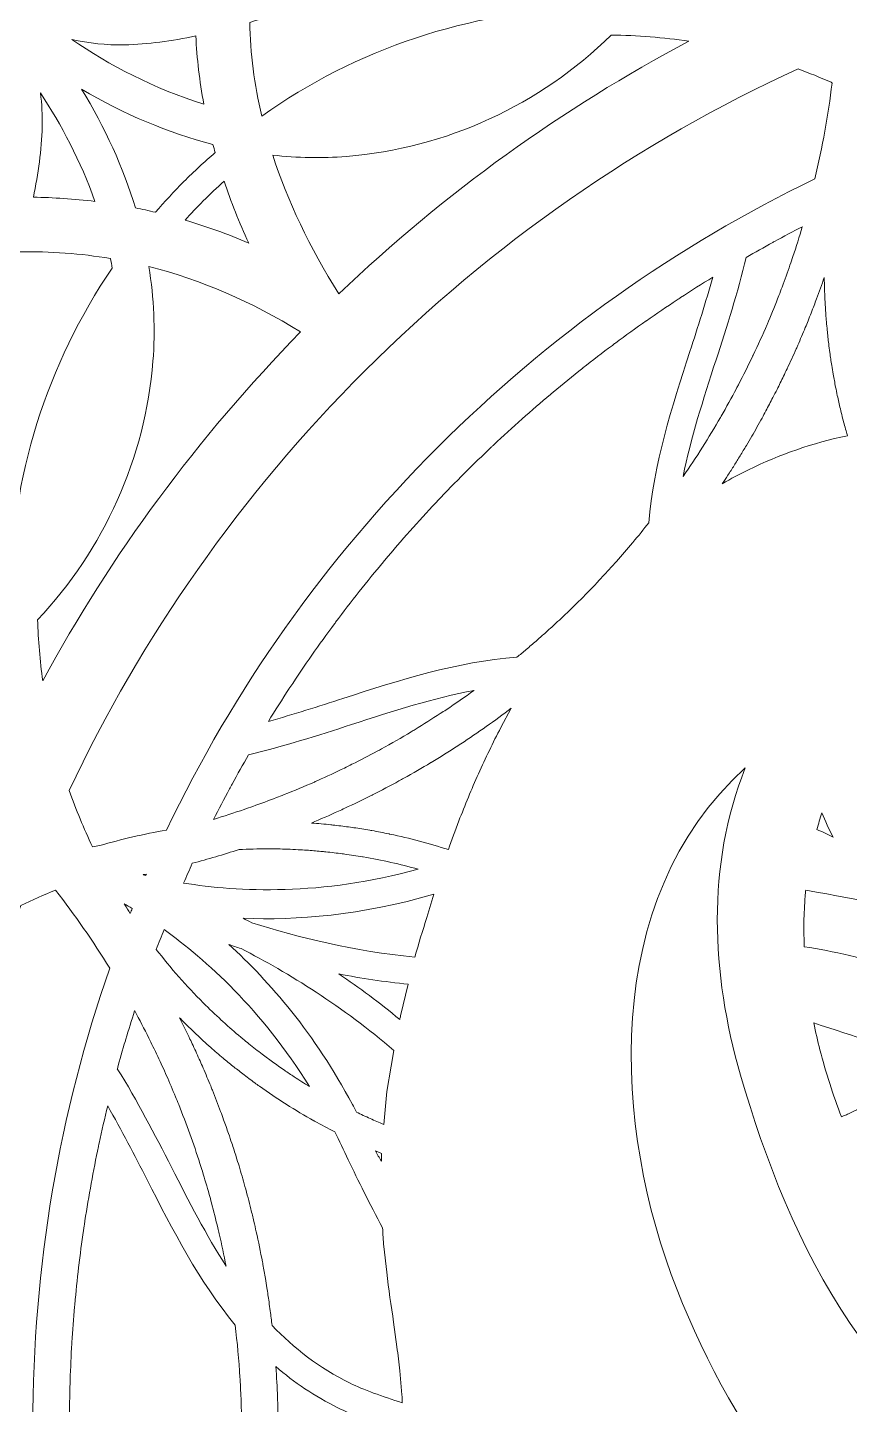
# Model space of a CAD drawing. Header units: millimetres. Extents: x -131 to 670, y -112 to 1620.
# Drawn here: x 376.9 to 436.4, y 1303.7 to 1403.3 of the extents above; entities that cross this region are included whole.
import ezdxf

# ---------------------------------------------------------------- set-up
doc = ezdxf.new("R2010")
doc.units = ezdxf.units.MM
doc.header["$MEASUREMENT"] = 0
doc.layers.add('Layer 3', color=7, linetype='Continuous')

msp = doc.modelspace()

# ---------------------------------------------------------------- linework, layer by layer
at = {"layer": 'Layer 3', "lineweight": 0}
for points, knots in [([(398.64, 1405.439), (402.277, 1406.654), (405.712, 1407.802), (408.802, 1408.236), (409.497, 1408.334), (410.363, 1408.391), (411.365, 1408.387), (413.568, 1408.376), (416.426, 1408.06), (419.542, 1407.182), (419.272, 1406.821), (418.993, 1406.465), (418.693, 1406.119), (418.258, 1405.618), (417.801, 1405.141), (417.332, 1404.674), (408.802, 1404.427), (400.7, 1401.707), (393.846, 1396.854), (393.305, 1399.137), (393.011, 1401.397), (392.976, 1403.631), (394.873, 1404.181), (396.769, 1404.813), (398.64, 1405.439)], [0, 0, 0, 0, 1, 1, 1, 2, 2, 2, 3, 3, 3, 4, 4, 4, 5, 5, 5, 6, 6, 6, 7, 7, 7, 8, 8, 8, 8]), ([(380.105, 1402.387), (381.328, 1402.12), (382.604, 1401.972), (383.917, 1402.005), (385.612, 1402.046), (387.34, 1402.286), (389.08, 1402.648), (389.15, 1401.017), (389.349, 1399.374), (389.652, 1397.724), (386.028, 1398.827), (382.808, 1400.552), (380.105, 1402.387)], [0, 0, 0, 0, 1, 1, 1, 2, 2, 2, 3, 3, 3, 4, 4, 4, 4]), ([(397.308, 1393.856), (398.198, 1393.84), (399.086, 1393.866), (399.971, 1393.935), (407.149, 1394.498), (414.005, 1397.664), (419.114, 1402.708), (421.016, 1402.685), (422.899, 1402.542), (424.75, 1402.265), (415.606, 1397.43), (407.084, 1391.31), (399.421, 1383.984), (397.305, 1387.373), (395.71, 1390.723), (394.636, 1394.026), (395.527, 1393.929), (396.418, 1393.872), (397.308, 1393.856)], [0, 0, 0, 0, 1, 1, 1, 2, 2, 2, 3, 3, 3, 4, 4, 4, 5, 5, 5, 6, 6, 6, 6]), ([(386.961, 1345.213), (385.317, 1344.93), (383.704, 1344.553), (382.129, 1344.088), (381.954, 1344.059), (381.779, 1344.029), (381.604, 1344.001), (380.968, 1345.328), (380.406, 1346.686), (379.918, 1348.073), (385.158, 1359.202), (392.335, 1369.461), (401.292, 1378.417), (410.519, 1387.644), (421.129, 1394.983), (432.647, 1400.261), (433.454, 1399.967), (434.248, 1399.643), (435.034, 1399.299), (435.058, 1399.279), (435.081, 1399.259), (435.105, 1399.239), (434.823, 1396.916), (434.404, 1394.608), (433.866, 1392.322), (423.874, 1387.497), (414.655, 1380.977), (406.577, 1372.899), (398.392, 1364.714), (391.803, 1355.359), (386.961, 1345.213)], [0, 0, 0, 0, 1, 1, 1, 2, 2, 2, 3, 3, 3, 4, 4, 4, 5, 5, 5, 6, 6, 6, 7, 7, 7, 8, 8, 8, 9, 9, 9, 10, 10, 10, 10]), ([(377.832, 1398.525), (379.34, 1396.238), (380.751, 1393.601), (381.778, 1390.678), (380.257, 1390.865), (378.767, 1390.962), (377.322, 1390.98), (377.681, 1392.695), (377.92, 1394.398), (377.964, 1396.069), (377.987, 1396.905), (377.938, 1397.725), (377.832, 1398.525)], [0, 0, 0, 0, 1, 1, 1, 2, 2, 2, 3, 3, 3, 4, 4, 4, 4]), ([(380.799, 1398.806), (383.894, 1396.973), (387.086, 1395.629), (390.306, 1394.807), (390.359, 1394.608), (390.423, 1394.409), (390.479, 1394.211), (389.704, 1393.538), (388.942, 1392.846), (388.209, 1392.113), (387.491, 1391.396), (386.814, 1390.651), (386.154, 1389.894), (385.669, 1390.007), (385.186, 1390.116), (384.706, 1390.211), (383.822, 1393.125), (382.514, 1396.007), (380.799, 1398.806)], [0, 0, 0, 0, 1, 1, 1, 2, 2, 2, 3, 3, 3, 4, 4, 4, 5, 5, 5, 6, 6, 6, 6]), ([(389.612, 1390.71), (390.104, 1391.203), (390.608, 1391.681), (391.121, 1392.145), (391.625, 1390.656), (392.211, 1389.163), (392.905, 1387.667), (391.355, 1388.333), (389.816, 1388.879), (388.294, 1389.326), (388.722, 1389.795), (389.16, 1390.258), (389.612, 1390.71)], [0, 0, 0, 0, 1, 1, 1, 2, 2, 2, 3, 3, 3, 4, 4, 4, 4]), ([(426.709, 1379.215), (427.49, 1381.626), (428.293, 1384.113), (428.884, 1386.63), (428.884, 1386.63), (428.885, 1386.631), (428.885, 1386.631), (429.522, 1386.997), (430.163, 1387.357), (430.809, 1387.71), (430.854, 1387.735), (430.899, 1387.76), (430.945, 1387.785), (431.61, 1388.148), (432.279, 1388.504), (432.954, 1388.85), (432.953, 1388.849), (432.953, 1388.847), (432.952, 1388.845), (432.739, 1388.125), (432.51, 1387.408), (432.272, 1386.694), (432.203, 1386.488), (432.13, 1386.283), (432.059, 1386.078), (431.875, 1385.545), (431.684, 1385.013), (431.486, 1384.484), (431.409, 1384.282), (431.334, 1384.08), (431.256, 1383.879), (431.013, 1383.254), (430.762, 1382.631), (430.499, 1382.013), (430.466, 1381.934), (430.435, 1381.855), (430.402, 1381.777), (430.082, 1381.032), (429.748, 1380.292), (429.398, 1379.557), (429.389, 1379.538), (429.379, 1379.519), (429.37, 1379.5), (429.037, 1378.801), (428.689, 1378.108), (428.329, 1377.421), (428.281, 1377.329), (428.232, 1377.237), (428.184, 1377.146), (427.828, 1376.473), (427.461, 1375.805), (427.08, 1375.143), (427.062, 1375.113), (427.046, 1375.083), (427.029, 1375.053), (426.189, 1373.601), (425.288, 1372.176), (424.325, 1370.78), (424.884, 1373.571), (425.784, 1376.36), (426.709, 1379.215)], [0, 0, 0, 0, 1, 1, 1, 2, 2, 2, 3, 3, 3, 4, 4, 4, 5, 5, 5, 6, 6, 6, 7, 7, 7, 8, 8, 8, 9, 9, 9, 10, 10, 10, 11, 11, 11, 12, 12, 12, 13, 13, 13, 14, 14, 14, 15, 15, 15, 16, 16, 16, 17, 17, 17, 18, 18, 18, 19, 19, 19, 20, 20, 20, 20]), ([(375.627, 1362.153), (375.043, 1361.542), (374.432, 1360.954), (373.79, 1360.397), (373.355, 1360.019), (372.904, 1359.673), (372.445, 1359.344), (371.335, 1363.066), (371.066, 1367.026), (371.664, 1371.202), (372.107, 1374.291), (373.264, 1377.722), (374.49, 1381.355), (375.123, 1383.232), (375.763, 1385.133), (376.32, 1387.036), (378.544, 1387.075), (380.741, 1386.912), (382.905, 1386.547), (382.95, 1386.318), (382.99, 1386.087), (383.03, 1385.856), (378.294, 1378.908), (375.713, 1370.731), (375.627, 1362.153)], [0, 0, 0, 0, 1, 1, 1, 2, 2, 2, 3, 3, 3, 4, 4, 4, 5, 5, 5, 6, 6, 6, 7, 7, 7, 8, 8, 8, 8]), ([(385.974, 1379.119), (386.151, 1381.388), (386.047, 1383.677), (385.683, 1385.961), (389.456, 1385.011), (393.121, 1383.437), (396.651, 1381.236), (389.2, 1373.618), (382.951, 1365.131), (378, 1356.005), (377.798, 1357.462), (377.678, 1358.938), (377.632, 1360.427), (382.423, 1365.486), (385.428, 1372.15), (385.974, 1379.119)], [0, 0, 0, 0, 1, 1, 1, 2, 2, 2, 3, 3, 3, 4, 4, 4, 5, 5, 5, 5]), ([(399.718, 1354.728), (397.951, 1354.156), (396.141, 1353.573), (394.327, 1353.075), (394.819, 1353.873), (395.323, 1354.664), (395.836, 1355.447), (395.854, 1355.474), (395.872, 1355.502), (395.889, 1355.529), (396.921, 1357.097), (397.996, 1358.634), (399.114, 1360.138), (399.139, 1360.171), (399.163, 1360.204), (399.187, 1360.237), (400.301, 1361.733), (401.458, 1363.195), (402.654, 1364.622), (402.686, 1364.661), (402.718, 1364.699), (402.75, 1364.738), (403.941, 1366.155), (405.172, 1367.537), (406.441, 1368.885), (406.484, 1368.93), (406.526, 1368.976), (406.569, 1369.021), (407.208, 1369.697), (407.855, 1370.364), (408.512, 1371.021), (408.514, 1371.022), (408.516, 1371.024), (408.517, 1371.026), (409.159, 1371.668), (409.812, 1372.299), (410.471, 1372.922), (410.524, 1372.972), (410.576, 1373.022), (410.629, 1373.072), (411.302, 1373.706), (411.984, 1374.331), (412.675, 1374.946), (412.678, 1374.948), (412.681, 1374.951), (412.684, 1374.954), (413.357, 1375.552), (414.04, 1376.14), (414.73, 1376.72), (414.793, 1376.773), (414.856, 1376.827), (414.92, 1376.881), (415.626, 1377.471), (416.34, 1378.053), (417.062, 1378.624), (417.066, 1378.627), (417.071, 1378.631), (417.076, 1378.634), (417.779, 1379.189), (418.491, 1379.733), (419.209, 1380.269), (419.283, 1380.324), (419.356, 1380.379), (419.429, 1380.433), (420.166, 1380.98), (420.911, 1381.518), (421.665, 1382.045), (421.668, 1382.047), (421.671, 1382.049), (421.675, 1382.052), (422.409, 1382.565), (423.152, 1383.066), (423.901, 1383.559), (423.982, 1383.612), (424.063, 1383.666), (424.144, 1383.719), (424.912, 1384.222), (425.687, 1384.715), (426.471, 1385.197), (425.973, 1383.388), (425.392, 1381.586), (424.821, 1379.827), (423.518, 1375.803), (422.188, 1371.699), (421.856, 1367.443), (421.855, 1367.442), (421.855, 1367.442), (421.854, 1367.441), (421.477, 1366.964), (421.091, 1366.491), (420.698, 1366.022), (420.69, 1366.013), (420.683, 1366.003), (420.675, 1365.994), (420.295, 1365.541), (419.908, 1365.092), (419.514, 1364.647), (419.418, 1364.54), (419.319, 1364.434), (419.223, 1364.327), (418.907, 1363.976), (418.59, 1363.625), (418.266, 1363.28), (417.827, 1362.814), (417.381, 1362.353), (416.926, 1361.897), (416.497, 1361.468), (416.062, 1361.05), (415.625, 1360.636), (415.46, 1360.481), (415.294, 1360.329), (415.129, 1360.176), (414.86, 1359.926), (414.588, 1359.68), (414.316, 1359.436), (414.108, 1359.251), (413.9, 1359.066), (413.69, 1358.883), (413.456, 1358.679), (413.219, 1358.478), (412.982, 1358.278), (412.757, 1358.088), (412.534, 1357.896), (412.306, 1357.709), (407.98, 1357.402), (403.807, 1356.052), (399.718, 1354.728)], [0, 0, 0, 0, 1, 1, 1, 2, 2, 2, 3, 3, 3, 4, 4, 4, 5, 5, 5, 6, 6, 6, 7, 7, 7, 8, 8, 8, 9, 9, 9, 10, 10, 10, 11, 11, 11, 12, 12, 12, 13, 13, 13, 14, 14, 14, 15, 15, 15, 16, 16, 16, 17, 17, 17, 18, 18, 18, 19, 19, 19, 20, 20, 20, 21, 21, 21, 22, 22, 22, 23, 23, 23, 24, 24, 24, 25, 25, 25, 26, 26, 26, 27, 27, 27, 28, 28, 28, 29, 29, 29, 30, 30, 30, 31, 31, 31, 32, 32, 32, 33, 33, 33, 34, 34, 34, 35, 35, 35, 36, 36, 36, 37, 37, 37, 38, 38, 38, 39, 39, 39, 40, 40, 40, 41, 41, 41, 42, 42, 42, 42]), ([(427.566, 1370.876), (427.718, 1371.11), (427.869, 1371.343), (428.017, 1371.578), (428.165, 1371.814), (428.311, 1372.049), (428.455, 1372.286), (428.607, 1372.534), (428.756, 1372.782), (428.904, 1373.031), (429.035, 1373.252), (429.167, 1373.472), (429.295, 1373.693), (429.548, 1374.131), (429.797, 1374.571), (430.039, 1375.013), (430.133, 1375.185), (430.223, 1375.357), (430.315, 1375.53), (430.486, 1375.848), (430.655, 1376.167), (430.82, 1376.488), (430.923, 1376.687), (431.024, 1376.887), (431.124, 1377.087), (431.282, 1377.402), (431.438, 1377.718), (431.591, 1378.035), (431.678, 1378.215), (431.766, 1378.395), (431.851, 1378.575), (432.078, 1379.058), (432.301, 1379.542), (432.517, 1380.029), (432.553, 1380.111), (432.587, 1380.194), (432.622, 1380.275), (432.809, 1380.702), (432.991, 1381.13), (433.168, 1381.559), (433.236, 1381.724), (433.302, 1381.888), (433.368, 1382.054), (433.516, 1382.421), (433.661, 1382.789), (433.802, 1383.158), (433.862, 1383.315), (433.923, 1383.471), (433.982, 1383.628), (434.173, 1384.141), (434.36, 1384.656), (434.54, 1385.173), (434.545, 1384.634), (434.563, 1384.098), (434.587, 1383.564), (434.596, 1383.391), (434.61, 1383.218), (434.62, 1383.045), (434.641, 1382.685), (434.664, 1382.326), (434.694, 1381.969), (434.711, 1381.766), (434.733, 1381.564), (434.753, 1381.362), (434.785, 1381.035), (434.819, 1380.71), (434.859, 1380.386), (434.884, 1380.175), (434.913, 1379.965), (434.942, 1379.755), (434.985, 1379.44), (435.031, 1379.126), (435.081, 1378.814), (435.114, 1378.604), (435.149, 1378.396), (435.186, 1378.187), (435.241, 1377.873), (435.3, 1377.561), (435.361, 1377.249), (435.402, 1377.048), (435.441, 1376.847), (435.484, 1376.646), (435.553, 1376.323), (435.627, 1376.003), (435.703, 1375.683), (435.747, 1375.498), (435.789, 1375.312), (435.836, 1375.128), (435.924, 1374.777), (436.02, 1374.428), (436.117, 1374.081), (436.149, 1373.963), (436.181, 1373.845), (436.213, 1373.728), (433.726, 1373.221), (431.316, 1372.367), (429.051, 1371.267), (428.409, 1370.954), (427.78, 1370.616), (427.162, 1370.261), (427.297, 1370.466), (427.434, 1370.67), (427.566, 1370.876)], [0, 0, 0, 0, 1, 1, 1, 2, 2, 2, 3, 3, 3, 4, 4, 4, 5, 5, 5, 6, 6, 6, 7, 7, 7, 8, 8, 8, 9, 9, 9, 10, 10, 10, 11, 11, 11, 12, 12, 12, 13, 13, 13, 14, 14, 14, 15, 15, 15, 16, 16, 16, 17, 17, 17, 18, 18, 18, 19, 19, 19, 20, 20, 20, 21, 21, 21, 22, 22, 22, 23, 23, 23, 24, 24, 24, 25, 25, 25, 26, 26, 26, 27, 27, 27, 28, 28, 28, 29, 29, 29, 30, 30, 30, 31, 31, 31, 32, 32, 32, 33, 33, 33, 34, 34, 34, 34]), ([(433.166, 1340.548), (433.175, 1340.654), (433.191, 1340.759), (433.202, 1340.864), (437.415, 1340.132), (440.429, 1339.449), (440.429, 1339.449), (440.429, 1339.449), (438.883, 1346.271), (437.952, 1353.734), (439.047, 1355.298), (440.272, 1356.779), (441.602, 1358.178), (442.101, 1358.706), (442.618, 1359.22), (443.142, 1359.728), (442.348, 1352.803), (442.141, 1343.462), (448.001, 1333.122), (447.869, 1332.987), (447.74, 1332.85), (447.606, 1332.716), (447.443, 1332.553), (447.277, 1332.396), (447.112, 1332.236), (447.021, 1332.149), (446.932, 1332.059), (446.841, 1331.972), (441.99, 1334.72), (437.361, 1336.132), (433.096, 1336.775), (433.044, 1338.035), (433.06, 1339.296), (433.166, 1340.548)], [0, 0, 0, 0, 1, 1, 1, 2, 2, 2, 3, 3, 3, 4, 4, 4, 5, 5, 5, 6, 6, 6, 7, 7, 7, 8, 8, 8, 9, 9, 9, 10, 10, 10, 11, 11, 11, 11]), ([(395.464, 1347.773), (395.282, 1347.7), (395.097, 1347.631), (394.914, 1347.56), (394.348, 1347.342), (393.779, 1347.131), (393.208, 1346.928), (392.999, 1346.855), (392.79, 1346.78), (392.58, 1346.708), (391.843, 1346.456), (391.103, 1346.213), (390.359, 1345.988), (390.359, 1345.988), (390.358, 1345.988), (390.358, 1345.988), (390.732, 1346.727), (391.118, 1347.46), (391.511, 1348.188), (391.574, 1348.306), (391.639, 1348.424), (391.704, 1348.542), (392.091, 1349.253), (392.484, 1349.959), (392.888, 1350.659), (392.888, 1350.66), (392.888, 1350.661), (392.889, 1350.661), (395.41, 1351.251), (397.91, 1352.057), (400.328, 1352.84), (403.333, 1353.813), (406.264, 1354.761), (409.202, 1355.312), (409.201, 1355.312), (409.2, 1355.311), (409.199, 1355.311), (408.536, 1354.831), (407.864, 1354.37), (407.187, 1353.919), (407.043, 1353.823), (406.897, 1353.728), (406.753, 1353.633), (406.155, 1353.242), (405.552, 1352.861), (404.944, 1352.492), (404.847, 1352.433), (404.75, 1352.371), (404.653, 1352.313), (403.944, 1351.888), (403.23, 1351.478), (402.509, 1351.083), (402.408, 1351.028), (402.306, 1350.976), (402.205, 1350.921), (401.596, 1350.592), (400.983, 1350.275), (400.366, 1349.967), (400.187, 1349.877), (400.008, 1349.788), (399.828, 1349.701), (399.189, 1349.39), (398.547, 1349.088), (397.9, 1348.8), (397.817, 1348.763), (397.735, 1348.723), (397.652, 1348.687), (396.927, 1348.367), (396.198, 1348.064), (395.464, 1347.773)], [0, 0, 0, 0, 1, 1, 1, 2, 2, 2, 3, 3, 3, 4, 4, 4, 5, 5, 5, 6, 6, 6, 7, 7, 7, 8, 8, 8, 9, 9, 9, 10, 10, 10, 11, 11, 11, 12, 12, 12, 13, 13, 13, 14, 14, 14, 15, 15, 15, 16, 16, 16, 17, 17, 17, 18, 18, 18, 19, 19, 19, 20, 20, 20, 21, 21, 21, 22, 22, 22, 23, 23, 23, 23]), ([(403.12, 1344.92), (403.101, 1344.924), (403.082, 1344.928), (403.062, 1344.933), (402.647, 1345.02), (402.229, 1345.098), (401.81, 1345.173), (401.764, 1345.181), (401.718, 1345.191), (401.672, 1345.199), (401.282, 1345.267), (400.89, 1345.327), (400.497, 1345.384), (400.421, 1345.395), (400.345, 1345.409), (400.268, 1345.42), (399.895, 1345.472), (399.519, 1345.516), (399.143, 1345.558), (399.047, 1345.57), (398.951, 1345.584), (398.855, 1345.594), (398.386, 1345.644), (397.914, 1345.686), (397.441, 1345.721), (397.438, 1345.721), (397.436, 1345.721), (397.433, 1345.722), (397.433, 1345.722), (397.435, 1345.722), (397.435, 1345.722), (398.095, 1345.997), (398.75, 1346.286), (399.403, 1346.583), (399.555, 1346.652), (399.707, 1346.722), (399.859, 1346.792), (400.513, 1347.096), (401.164, 1347.406), (401.81, 1347.732), (401.829, 1347.742), (401.848, 1347.752), (401.868, 1347.763), (402.507, 1348.085), (403.141, 1348.422), (403.772, 1348.767), (403.89, 1348.832), (404.007, 1348.896), (404.124, 1348.96), (404.781, 1349.325), (405.434, 1349.699), (406.08, 1350.087), (406.085, 1350.09), (406.09, 1350.093), (406.095, 1350.096), (406.746, 1350.488), (407.391, 1350.894), (408.031, 1351.31), (408.103, 1351.357), (408.176, 1351.403), (408.248, 1351.45), (409.486, 1352.261), (410.7, 1353.122), (411.893, 1354.024), (411.893, 1354.024), (411.148, 1352.627), (411.148, 1352.627), (410.539, 1351.544), (410.064, 1350.403), (409.523, 1349.29), (409.014, 1348.163), (408.57, 1347.011), (408.091, 1345.873), (407.845, 1345.182), (407.594, 1344.491), (407.346, 1343.8), (405.966, 1344.241), (404.557, 1344.618), (403.12, 1344.92)], [0, 0, 0, 0, 1, 1, 1, 2, 2, 2, 3, 3, 3, 4, 4, 4, 5, 5, 5, 6, 6, 6, 7, 7, 7, 8, 8, 8, 9, 9, 9, 10, 10, 10, 11, 11, 11, 12, 12, 12, 13, 13, 13, 14, 14, 14, 15, 15, 15, 16, 16, 16, 17, 17, 17, 18, 18, 18, 19, 19, 19, 20, 20, 20, 21, 21, 21, 22, 22, 22, 23, 23, 23, 24, 24, 24, 25, 25, 25, 26, 26, 26, 26]), ([(423.889, 1311.959), (419.303, 1323.601), (418.245, 1340.182), (428.828, 1349.707), (426.006, 1342.651), (426.359, 1334.89), (428.475, 1327.482), (432.003, 1315.487), (438.353, 1301.376), (451.759, 1298.201), (450.348, 1294.673), (448.436, 1291.196), (446.82, 1287.97), (435.178, 1290.793), (428.123, 1301.376), (423.889, 1311.959)], [0, 0, 0, 0, 1, 1, 1, 2, 2, 2, 3, 3, 3, 4, 4, 4, 5, 5, 5, 5]), ([(435.176, 1344.702), (434.789, 1344.903), (434.4, 1345.085), (434.01, 1345.258), (434.119, 1345.66), (434.236, 1346.059), (434.363, 1346.456), (434.603, 1345.869), (434.873, 1345.284), (435.176, 1344.702)], [0, 0, 0, 0, 1, 1, 1, 2, 2, 2, 3, 3, 3, 3]), ([(388.193, 1341.378), (388.403, 1341.855), (388.604, 1342.337), (388.822, 1342.809), (389.956, 1343.107), (391.082, 1343.443), (392.201, 1343.801), (392.889, 1343.836), (393.58, 1343.854), (394.276, 1343.854), (394.752, 1343.854), (395.227, 1343.845), (395.699, 1343.829), (395.957, 1343.82), (396.213, 1343.803), (396.47, 1343.789), (396.68, 1343.778), (396.891, 1343.771), (397.101, 1343.757), (397.442, 1343.733), (397.781, 1343.702), (398.12, 1343.67), (398.241, 1343.658), (398.363, 1343.65), (398.484, 1343.638), (398.88, 1343.597), (399.274, 1343.548), (399.666, 1343.497), (399.726, 1343.489), (399.786, 1343.483), (399.846, 1343.475), (400.278, 1343.416), (400.707, 1343.349), (401.134, 1343.276), (401.154, 1343.273), (401.173, 1343.271), (401.192, 1343.268), (402.537, 1343.037), (403.86, 1342.741), (405.158, 1342.384), (405.159, 1342.384), (405.159, 1342.384), (405.159, 1342.384), (398.173, 1340.439), (392.123, 1340.746), (388.193, 1341.378)], [0, 0, 0, 0, 1, 1, 1, 2, 2, 2, 3, 3, 3, 4, 4, 4, 5, 5, 5, 6, 6, 6, 7, 7, 7, 8, 8, 8, 9, 9, 9, 10, 10, 10, 11, 11, 11, 12, 12, 12, 13, 13, 13, 14, 14, 14, 15, 15, 15, 15]), ([(385.255, 1341.981), (385.269, 1341.984), (385.282, 1341.986), (385.294, 1341.989), (385.368, 1342.003), (385.441, 1342.017), (385.514, 1342.032), (385.499, 1341.998), (385.486, 1341.962), (385.471, 1341.928), (385.399, 1341.945), (385.324, 1341.964), (385.255, 1341.981)], [0, 0, 0, 0, 1, 1, 1, 2, 2, 2, 3, 3, 3, 4, 4, 4, 4]), ([(380.236, 1264.314), (378.728, 1264.866), (377.261, 1265.505), (375.841, 1266.223), (371.819, 1277.62), (369.715, 1289.739), (369.715, 1302.183), (369.715, 1315.217), (372.021, 1327.895), (376.424, 1339.76), (377.242, 1340.157), (378.075, 1340.526), (378.921, 1340.869), (380.33, 1339.063), (381.641, 1337.18), (382.852, 1335.228), (379.192, 1324.743), (377.281, 1313.605), (377.281, 1302.172), (377.281, 1290.528), (379.259, 1279.187), (383.053, 1268.533), (382.169, 1267.089), (381.229, 1265.681), (380.236, 1264.314)], [0, 0, 0, 0, 1, 1, 1, 2, 2, 2, 3, 3, 3, 4, 4, 4, 5, 5, 5, 6, 6, 6, 7, 7, 7, 8, 8, 8, 8]), ([(393.128, 1338.512), (392.916, 1338.621), (392.707, 1338.726), (392.498, 1338.83), (396.33, 1338.674), (401.059, 1339.027), (406.296, 1340.582), (406.296, 1340.582), (405.776, 1338.886), (405.776, 1338.886), (405.496, 1337.929), (405.176, 1336.987), (404.926, 1336.019), (400.542, 1336.452), (396.495, 1337.438), (393.128, 1338.512)], [0, 0, 0, 0, 1, 1, 1, 2, 2, 2, 3, 3, 3, 4, 4, 4, 5, 5, 5, 5]), ([(383.893, 1339.882), (384.071, 1339.781), (384.267, 1339.666), (384.478, 1339.539), (384.455, 1339.483), (384.431, 1339.426), (384.408, 1339.37), (384.383, 1339.309), (384.356, 1339.249), (384.332, 1339.188), (384.195, 1339.394), (384.066, 1339.605), (383.935, 1339.815), (383.921, 1339.838), (383.907, 1339.859), (383.893, 1339.882)], [0, 0, 0, 0, 1, 1, 1, 2, 2, 2, 3, 3, 3, 4, 4, 4, 5, 5, 5, 5]), ([(386.211, 1336.582), (386.394, 1337.063), (386.594, 1337.536), (386.784, 1338.015), (389.768, 1335.864), (393.861, 1332.222), (397.293, 1326.669), (396.922, 1326.896), (396.554, 1327.13), (396.189, 1327.369), (395.953, 1327.524), (395.718, 1327.683), (395.485, 1327.843), (395.194, 1328.042), (394.906, 1328.246), (394.619, 1328.453), (394.373, 1328.632), (394.127, 1328.813), (393.884, 1328.998), (393.557, 1329.246), (393.232, 1329.499), (392.911, 1329.758), (392.767, 1329.874), (392.623, 1329.99), (392.48, 1330.108), (392.055, 1330.46), (391.636, 1330.821), (391.224, 1331.192), (391.122, 1331.284), (391.022, 1331.377), (390.921, 1331.469), (390.479, 1331.875), (390.04, 1332.288), (389.613, 1332.714), (389.613, 1332.714), (389.612, 1332.716), (389.612, 1332.716), (388.387, 1333.941), (387.259, 1335.237), (386.211, 1336.582)], [0, 0, 0, 0, 1, 1, 1, 2, 2, 2, 3, 3, 3, 4, 4, 4, 5, 5, 5, 6, 6, 6, 7, 7, 7, 8, 8, 8, 9, 9, 9, 10, 10, 10, 11, 11, 11, 12, 12, 12, 13, 13, 13, 13]), ([(402.168, 1324.134), (402.007, 1324.204), (401.847, 1324.274), (401.688, 1324.347), (401.354, 1324.498), (401.02, 1324.652), (400.689, 1324.813), (400.592, 1325.003), (400.495, 1325.192), (400.401, 1325.371), (397.688, 1330.489), (394.409, 1334.258), (391.459, 1336.938), (391.752, 1336.838), (392.049, 1336.74), (392.353, 1336.642), (395.787, 1334.869), (399.722, 1332.445), (403.41, 1329.261), (403.41, 1329.261), (403.215, 1328.127), (403.215, 1328.127), (403.215, 1328.127), (402.904, 1326.296), (402.904, 1326.296), (402.904, 1326.296), (402.728, 1324.436), (402.728, 1324.436), (402.728, 1324.436), (402.68, 1323.921), (402.68, 1323.921), (402.51, 1323.993), (402.337, 1324.06), (402.168, 1324.134)], [0, 0, 0, 0, 1, 1, 1, 2, 2, 2, 3, 3, 3, 4, 4, 4, 5, 5, 5, 6, 6, 6, 7, 7, 7, 8, 8, 8, 9, 9, 9, 10, 10, 10, 11, 11, 11, 11]), ([(403.893, 1331.771), (403.87, 1331.686), (403.851, 1331.6), (403.83, 1331.514), (402.371, 1332.723), (400.89, 1333.823), (399.423, 1334.809), (401.029, 1334.494), (402.711, 1334.236), (404.448, 1334.059), (404.448, 1334.059), (403.893, 1331.771), (403.893, 1331.771)], [0, 0, 0, 0, 1, 1, 1, 2, 2, 2, 3, 3, 3, 4, 4, 4, 4]), ([(383.978, 1329.968), (383.989, 1330.004), (383.999, 1330.041), (384.011, 1330.078), (384.216, 1330.768), (384.43, 1331.456), (384.651, 1332.14), (384.652, 1332.139), (384.653, 1332.137), (384.654, 1332.135), (385.007, 1331.488), (385.346, 1330.831), (385.677, 1330.171), (385.779, 1329.967), (385.876, 1329.761), (385.976, 1329.557), (386.207, 1329.083), (386.434, 1328.606), (386.653, 1328.126), (386.755, 1327.9), (386.858, 1327.674), (386.958, 1327.447), (387.18, 1326.945), (387.396, 1326.439), (387.606, 1325.93), (387.682, 1325.743), (387.762, 1325.559), (387.836, 1325.372), (388.399, 1323.968), (388.913, 1322.539), (389.377, 1321.088), (389.436, 1320.904), (389.491, 1320.719), (389.548, 1320.534), (389.72, 1319.979), (389.885, 1319.42), (390.042, 1318.858), (390.098, 1318.656), (390.155, 1318.453), (390.209, 1318.25), (390.371, 1317.648), (390.524, 1317.042), (390.668, 1316.433), (390.702, 1316.293), (390.737, 1316.155), (390.77, 1316.014), (390.948, 1315.24), (391.113, 1314.463), (391.263, 1313.678), (389.828, 1315.911), (388.585, 1318.337), (387.317, 1320.821), (386.105, 1323.194), (384.849, 1325.641), (383.397, 1327.938), (383.397, 1327.938), (383.397, 1327.939), (383.398, 1327.939), (383.585, 1328.619), (383.778, 1329.295), (383.978, 1329.968)], [0, 0, 0, 0, 1, 1, 1, 2, 2, 2, 3, 3, 3, 4, 4, 4, 5, 5, 5, 6, 6, 6, 7, 7, 7, 8, 8, 8, 9, 9, 9, 10, 10, 10, 11, 11, 11, 12, 12, 12, 13, 13, 13, 14, 14, 14, 15, 15, 15, 16, 16, 16, 17, 17, 17, 18, 18, 18, 19, 19, 19, 20, 20, 20, 20]), ([(400.231, 1305.211), (397.99, 1306.315), (396.164, 1307.741), (394.592, 1309.383), (394.592, 1309.384), (394.592, 1309.384), (394.592, 1309.385), (394.551, 1309.737), (394.505, 1310.088), (394.458, 1310.439), (394.43, 1310.655), (394.401, 1310.873), (394.37, 1311.09), (394.321, 1311.432), (394.271, 1311.773), (394.217, 1312.114), (394.182, 1312.335), (394.144, 1312.555), (394.107, 1312.775), (394.05, 1313.114), (393.994, 1313.453), (393.931, 1313.791), (393.92, 1313.852), (393.908, 1313.914), (393.895, 1313.975), (393.758, 1314.707), (393.608, 1315.433), (393.447, 1316.156), (393.39, 1316.408), (393.335, 1316.66), (393.276, 1316.911), (393.206, 1317.208), (393.133, 1317.504), (393.06, 1317.8), (392.992, 1318.071), (392.921, 1318.341), (392.851, 1318.611), (392.778, 1318.886), (392.707, 1319.161), (392.631, 1319.435), (392.493, 1319.932), (392.351, 1320.427), (392.201, 1320.919), (392.136, 1321.136), (392.066, 1321.351), (391.998, 1321.567), (391.893, 1321.902), (391.787, 1322.236), (391.676, 1322.569), (391.6, 1322.799), (391.521, 1323.029), (391.443, 1323.258), (391.327, 1323.594), (391.208, 1323.929), (391.088, 1324.262), (391.015, 1324.464), (390.943, 1324.666), (390.868, 1324.867), (390.676, 1325.382), (390.479, 1325.895), (390.274, 1326.404), (390.234, 1326.505), (390.191, 1326.603), (390.15, 1326.703), (389.974, 1327.137), (389.792, 1327.568), (389.607, 1327.997), (389.533, 1328.17), (389.456, 1328.341), (389.38, 1328.513), (389.215, 1328.886), (389.046, 1329.258), (388.874, 1329.627), (388.8, 1329.786), (388.728, 1329.944), (388.653, 1330.101), (388.409, 1330.615), (388.161, 1331.126), (387.904, 1331.633), (388.008, 1331.527), (388.105, 1331.418), (388.209, 1331.313), (388.21, 1331.312), (388.211, 1331.311), (388.212, 1331.31), (388.671, 1330.852), (389.14, 1330.408), (389.615, 1329.974), (389.792, 1329.812), (389.973, 1329.655), (390.152, 1329.497), (390.447, 1329.235), (390.744, 1328.977), (391.045, 1328.725), (391.28, 1328.529), (391.516, 1328.335), (391.754, 1328.144), (391.99, 1327.955), (392.229, 1327.77), (392.469, 1327.586), (392.757, 1327.364), (393.046, 1327.142), (393.339, 1326.928), (393.452, 1326.847), (393.566, 1326.769), (393.68, 1326.688), (394.951, 1325.779), (396.264, 1324.945), (397.617, 1324.186), (397.632, 1324.177), (397.647, 1324.169), (397.662, 1324.161), (398.145, 1323.89), (398.633, 1323.63), (399.124, 1323.379), (399.44, 1322.748), (399.767, 1322.067), (400.109, 1321.355), (400.822, 1319.869), (401.631, 1318.185), (402.585, 1316.442), (402.611, 1315.988), (402.635, 1315.533), (402.675, 1315.083), (402.675, 1315.083), (402.887, 1313.239), (402.887, 1313.239), (403.014, 1311.996), (403.218, 1310.823), (403.381, 1309.612), (403.381, 1309.612), (403.621, 1307.848), (403.621, 1307.848), (403.705, 1307.26), (403.784, 1306.672), (403.826, 1306.098), (403.826, 1306.098), (403.984, 1304.365), (403.984, 1304.365), (403.998, 1304.173), (404.005, 1303.982), (404.01, 1303.791), (402.579, 1304.244), (401.184, 1304.741), (400.231, 1305.211)], [0, 0, 0, 0, 1, 1, 1, 2, 2, 2, 3, 3, 3, 4, 4, 4, 5, 5, 5, 6, 6, 6, 7, 7, 7, 8, 8, 8, 9, 9, 9, 10, 10, 10, 11, 11, 11, 12, 12, 12, 13, 13, 13, 14, 14, 14, 15, 15, 15, 16, 16, 16, 17, 17, 17, 18, 18, 18, 19, 19, 19, 20, 20, 20, 21, 21, 21, 22, 22, 22, 23, 23, 23, 24, 24, 24, 25, 25, 25, 26, 26, 26, 27, 27, 27, 28, 28, 28, 29, 29, 29, 30, 30, 30, 31, 31, 31, 32, 32, 32, 33, 33, 33, 34, 34, 34, 35, 35, 35, 36, 36, 36, 37, 37, 37, 38, 38, 38, 39, 39, 39, 40, 40, 40, 41, 41, 41, 42, 42, 42, 43, 43, 43, 44, 44, 44, 45, 45, 45, 46, 46, 46, 47, 47, 47, 48, 48, 48, 48]), ([(442.398, 1328.302), (442.014, 1328.028), (441.627, 1327.762), (441.235, 1327.501), (441.196, 1327.476), (441.157, 1327.451), (441.117, 1327.425), (440.784, 1327.205), (440.448, 1326.992), (440.109, 1326.783), (440.02, 1326.727), (439.93, 1326.673), (439.84, 1326.618), (439.537, 1326.434), (439.231, 1326.254), (438.922, 1326.077), (438.835, 1326.027), (438.747, 1325.976), (438.659, 1325.927), (438.274, 1325.711), (437.887, 1325.499), (437.497, 1325.296), (437.497, 1325.296), (437.489, 1325.293), (437.489, 1325.293), (437.091, 1325.085), (436.688, 1324.886), (436.284, 1324.692), (436.187, 1324.647), (436.089, 1324.603), (435.992, 1324.557), (435.922, 1324.524), (435.85, 1324.493), (435.78, 1324.461), (435.178, 1326.058), (434.652, 1327.677), (434.228, 1329.318), (434.062, 1329.963), (433.918, 1330.611), (433.785, 1331.262), (436.669, 1330.348), (439.609, 1329.325), (442.398, 1328.302)], [0, 0, 0, 0, 1, 1, 1, 2, 2, 2, 3, 3, 3, 4, 4, 4, 5, 5, 5, 6, 6, 6, 7, 7, 7, 8, 8, 8, 9, 9, 9, 10, 10, 10, 11, 11, 11, 12, 12, 12, 13, 13, 13, 14, 14, 14, 14]), ([(382.698, 1279.084), (382.698, 1279.084), (382.698, 1279.085), (382.698, 1279.085), (382.493, 1279.924), (382.302, 1280.769), (382.119, 1281.617), (382.084, 1281.778), (382.049, 1281.938), (382.015, 1282.098), (381.656, 1283.804), (381.342, 1285.527), (381.073, 1287.264), (381.045, 1287.443), (381.018, 1287.622), (380.991, 1287.802), (380.862, 1288.671), (380.741, 1289.543), (380.634, 1290.42), (380.634, 1290.423), (380.633, 1290.426), (380.633, 1290.429), (380.53, 1291.287), (380.44, 1292.149), (380.359, 1293.013), (380.34, 1293.214), (380.322, 1293.416), (380.304, 1293.618), (380.228, 1294.491), (380.159, 1295.366), (380.105, 1296.245), (380.105, 1296.256), (380.105, 1296.267), (380.104, 1296.279), (380.052, 1297.139), (380.015, 1298.003), (379.986, 1298.869), (379.979, 1299.088), (379.972, 1299.307), (379.967, 1299.526), (379.943, 1300.405), (379.927, 1301.287), (379.927, 1302.172), (379.927, 1303.06), (379.943, 1303.943), (379.967, 1304.824), (379.972, 1305.031), (379.978, 1305.238), (379.986, 1305.444), (380.015, 1306.325), (380.052, 1307.203), (380.105, 1308.078), (380.106, 1308.104), (380.109, 1308.13), (380.11, 1308.156), (380.163, 1309.02), (380.231, 1309.88), (380.306, 1310.739), (380.321, 1310.91), (380.336, 1311.082), (380.352, 1311.253), (380.435, 1312.144), (380.527, 1313.032), (380.634, 1313.916), (380.635, 1313.925), (380.637, 1313.935), (380.639, 1313.945), (380.746, 1314.831), (380.868, 1315.712), (380.999, 1316.59), (381.017, 1316.711), (381.035, 1316.831), (381.054, 1316.952), (381.331, 1318.762), (381.659, 1320.556), (382.035, 1322.332), (382.051, 1322.408), (382.067, 1322.484), (382.083, 1322.559), (382.277, 1323.464), (382.482, 1324.365), (382.701, 1325.261), (383.712, 1323.513), (384.643, 1321.694), (385.55, 1319.918), (387.406, 1316.284), (389.3, 1312.581), (391.923, 1309.41), (392.075, 1308.154), (392.192, 1306.887), (392.27, 1305.61), (392.276, 1305.508), (392.279, 1305.404), (392.285, 1305.301), (392.315, 1304.766), (392.342, 1304.229), (392.359, 1303.69), (392.379, 1303.035), (392.391, 1302.376), (392.391, 1301.716), (392.391, 1301.105), (392.379, 1300.497), (392.362, 1299.891), (392.352, 1299.575), (392.338, 1299.261), (392.324, 1298.947), (392.313, 1298.686), (392.301, 1298.425), (392.287, 1298.164), (392.263, 1297.742), (392.236, 1297.322), (392.203, 1296.902), (392.194, 1296.78), (392.184, 1296.658), (392.174, 1296.536), (392.134, 1296.046), (392.09, 1295.557), (392.04, 1295.07), (389.358, 1291.869), (387.431, 1288.109), (385.546, 1284.42), (384.64, 1282.646), (383.707, 1280.828), (382.698, 1279.084)], [0, 0, 0, 0, 1, 1, 1, 2, 2, 2, 3, 3, 3, 4, 4, 4, 5, 5, 5, 6, 6, 6, 7, 7, 7, 8, 8, 8, 9, 9, 9, 10, 10, 10, 11, 11, 11, 12, 12, 12, 13, 13, 13, 14, 14, 14, 15, 15, 15, 16, 16, 16, 17, 17, 17, 18, 18, 18, 19, 19, 19, 20, 20, 20, 21, 21, 21, 22, 22, 22, 23, 23, 23, 24, 24, 24, 25, 25, 25, 26, 26, 26, 27, 27, 27, 28, 28, 28, 29, 29, 29, 30, 30, 30, 31, 31, 31, 32, 32, 32, 33, 33, 33, 34, 34, 34, 35, 35, 35, 36, 36, 36, 37, 37, 37, 38, 38, 38, 39, 39, 39, 40, 40, 40, 41, 41, 41, 41]), ([(402.511, 1321.831), (402.507, 1321.641), (402.505, 1321.45), (402.504, 1321.259), (402.344, 1321.513), (402.198, 1321.762), (402.069, 1322.007), (402.069, 1322.007), (402.069, 1322.006), (402.069, 1322.006), (402.187, 1321.957), (402.306, 1321.913), (402.424, 1321.865), (402.453, 1321.853), (402.482, 1321.843), (402.511, 1321.831)], [0, 0, 0, 0, 1, 1, 1, 2, 2, 2, 3, 3, 3, 4, 4, 4, 5, 5, 5, 5]), ([(394.993, 1304.033), (394.991, 1304.08), (394.988, 1304.127), (394.986, 1304.174), (394.959, 1304.92), (394.918, 1305.663), (394.866, 1306.403), (396.183, 1305.274), (397.659, 1304.266), (399.354, 1303.431), (400.383, 1302.923), (401.461, 1302.509), (402.575, 1302.173), (401.493, 1301.846), (400.445, 1301.447), (399.442, 1300.959), (397.739, 1300.129), (396.255, 1299.124), (394.931, 1297.997), (394.931, 1297.997), (394.931, 1297.998), (394.931, 1297.998), (394.964, 1298.599), (394.99, 1299.201), (395.007, 1299.806), (395.008, 1299.823), (395.009, 1299.839), (395.009, 1299.856), (395.026, 1300.467), (395.036, 1301.081), (395.036, 1301.696), (395.036, 1301.703), (395.036, 1301.709), (395.036, 1301.716), (395.036, 1301.716), (395.036, 1301.723), (395.036, 1301.723), (395.036, 1302.496), (395.019, 1303.265), (394.993, 1304.033)], [0, 0, 0, 0, 1, 1, 1, 2, 2, 2, 3, 3, 3, 4, 4, 4, 5, 5, 5, 6, 6, 6, 7, 7, 7, 8, 8, 8, 9, 9, 9, 10, 10, 10, 11, 11, 11, 12, 12, 12, 13, 13, 13, 13])]:
    msp.add_open_spline(points, degree=3, knots=knots, dxfattribs=at)

doc.saveas('drawing.dxf')
